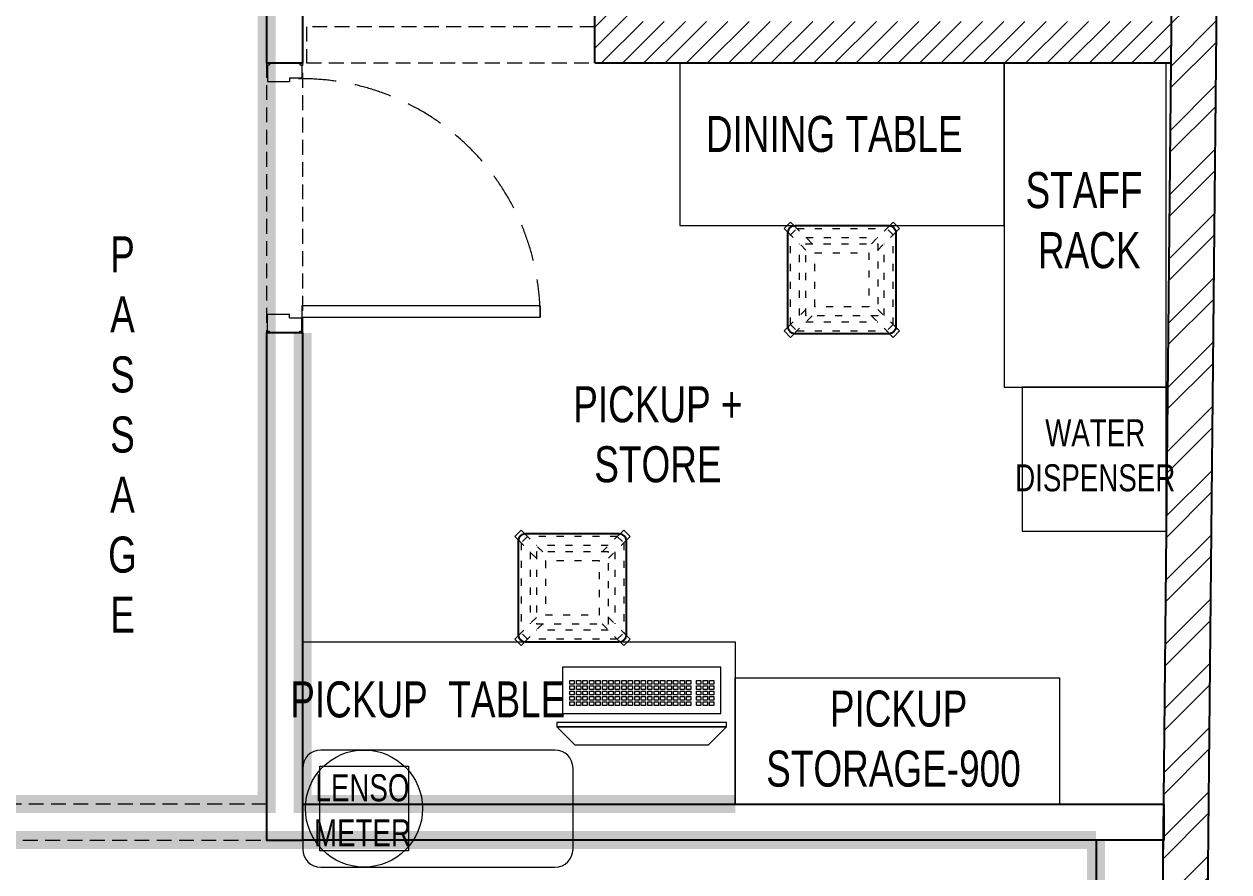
# Model space of a CAD drawing. Header units: feet. Extents: x 2835136 to 2841070, y -5729721 to -5712845.
# Drawn here: x 2837727 to 2841070, y -5717716 to -5715362 of the extents above; entities that cross this region are included whole.
import ezdxf

# ---------------------------------------------------------------- set-up
doc = ezdxf.new("R2010")
doc.units = ezdxf.units.FT
doc.header["$LTSCALE"] = 33
doc.header["$MEASUREMENT"] = 0
for name, pattern in [('a_p6_plan_L18$0$HIDDEN', [0.375, 0.25, -0.125]), ('ACAD_ISO03W100', [30, 12, -18]), ('HIDDEN2', [4.7624999999999975, 3.174999999999998, -1.587499999999999])]:
    doc.linetypes.add(name, pattern=pattern)
doc.layers.add('A-WALL', color=1, linetype='Continuous')
doc.layers.add('LAMINATE FINISH', color=80, linetype='Continuous')
for name, color, linetype, lineweight in [('Door', 2, 'Continuous', 13), ('LENS-DIM', 252, 'Continuous', 5), ('LENS-DOOR', 34, 'Continuous', 20), ('LENS-PARTITION', 21, 'Continuous', 25), ('LENS-TEXT', 31, 'Continuous', 5), ('LENS_CURTAIN', 5, 'a_p6_plan_L18$0$HIDDEN', 9), ('LK-EQPMT', 3, 'Continuous', 18), ('LK-FF&E WALL', 1, 'Continuous', 9), ('LK-FLUTTED FINISH', 20, 'Continuous', 30), ('LK-IT', 3, 'Continuous', 18), ('LK-MIRROR', 133, 'Continuous', 13), ('LK-TILES FINISH', 251, 'Continuous', 5), ('LN-ELEVATION-1', 81, 'Continuous', 25), ('LN-ELEVATION-2', 103, 'Continuous', 20), ('LN-ELEVATION-3', 125, 'Continuous', 18), ('LN-ELEVATION-5', 167, 'Continuous', 5), ('LN-HATCH', 251, 'Continuous', 0)]:
    doc.layers.add(name, color=color, linetype=linetype, lineweight=lineweight)
doc.styles.add('LK TXT', font='GILC____.TTF', dxfattribs={"height": 100})

# ---------------------------------------------------------------- blocks, each defined once
blk = doc.blocks.new('A$C143335a0')
at = {"layer": 'LN-HATCH'}
h = blk.add_hatch(dxfattribs=at)
h.set_pattern_fill('ANSI32', color=256, scale=333, angle=180)
h.set_pattern_definition([(225, (-8468480.47336075, 5282644.005836302), (88.29995930067012, -88.29995930067015), []), (225, (-8468539.340000186, 5282644.005836302), (88.29995930067012, -88.29995930067015), [])])
h.paths.add_polyline_path([(3143.969228822738, 1452.992050009779), (3268.975466294214, 1452.992050009779), (3318.324078187347, 6392.745557473041), (3193.317840717733, 6392.745557473041)])
h.paths.add_polyline_path([(3268.975466294214, 952.9920500097796), (3143.960067272186, 952.9920500097796), (3083.188310066238, -2918.531008622609), (3208.203709088266, -2918.531008622609)])
h.paths.add_polyline_path([(3208.203709088266, -3418.531008622609), (3083.169439248741, -3418.531008622609), (3212.540642850101, -8943.016422820276), (3337.574912689626, -8943.016422820276)])
h.paths.add_polyline_path([(3037.574912689626, -9443.016422820276), (3037.574912689626, -9193.016422820276), (2887.574912689626, -9193.016422820276), (2887.574912689626, -9443.016422820276)])
h.paths.add_polyline_path([(500.5749126896262, -9443.016422820276), (500.5749126896262, -9193.016422820276), (250.5749126896262, -9193.016422820276), (250.5749126877636, -9443.016422820276)])
h.paths.add_polyline_path([(-2136.425087310374, -9193.016422820276), (-2296.425087310374, -9193.016422820276), (-2296.425087310374, -9443.016422820276), (-2136.425087310374, -9443.016422820276)])
h.paths.add_polyline_path([(-2596.425087310374, -8943.016422820276), (-2471.397483309731, -8943.016422820276), (-2354.526935879141, -3382.244419299997), (-2479.554539881647, -3382.244419299997)])
h.paths.add_polyline_path([(-2479.554539881647, -2882.244419299997), (-2354.327025352046, -2882.244419299997), (-2142.360064718872, 629.3640451515093), (-2267.58757924661, 629.3640451515093)])
h.paths.add_polyline_path([(-2267.58757924661, 1129.364045151509), (-2141.785047009587, 1129.364045151509), (-1486.569865901023, 6902.300305533223), (-1612.372398138046, 6902.300305533223)])
h = blk.add_hatch(dxfattribs=at)
h.set_pattern_fill('ANSI31', color=256, scale=333, angle=180)
h.set_pattern_definition([(225, (-8468480.47336075, 5282644.005836302), (29.43331976689004, -29.43331976689005), [])])
h.paths.add_polyline_path([(1693.317840717733, 5756.95003988687), (1693.317840717733, 6548.647321358576), (1578.317840717733, 6562.178354149089), (1578.317840717733, 5756.95003988687)])
h.paths.add_polyline_path([(1693.317840717733, 4891.95003988687), (1693.317840717733, 5006.95003988687), (1578.317840717733, 5006.95003988687), (1578.317840717733, 4776.950039886869), (3177.175888335178, 4776.950039886869), (3178.324749378417, 4891.95003988687)])
at = {"layer": 'A-WALL'}
for p, q in [((3143.969228822738, 1452.992050009779), (3193.317840717733, 6392.745557473041)), ((3268.975466294214, 1452.992050009779), (3318.324078187347, 6392.745557473041)), ((1578.317840717733, 4776.950039886869), (1578.317840717733, 5006.95003988687)), ((1578.317840717733, 4776.950039886869), (3178.324749378488, 4776.950039886869))]:
    blk.add_line(p, q, dxfattribs=at)
blk = doc.blocks.new('Stool')
at = {"layer": 'LN-ELEVATION-1', "ltscale": 0.5}
blk.add_lwpolyline([(-130, 300), (130, 300, -0.4142135623730951), (150, 280), (150, 20, -0.4142135623730951), (130, 0), (-130, 0, -0.4142135623730951), (-150, 20), (-150, 280, -0.4142135623730951)], format="xyb", close=True, dxfattribs=at)
at = {"layer": 'LN-ELEVATION-3', "linetype": 'ACAD_ISO03W100', "ltscale": 0.05}
for p, q in [((-100, 232.3223304701969), (-142.3743686703965, 274.6966991415247)), ((-142.3743686708621, 274.6966991410591), (-142.3743686708621, 25.30330085894093)), ((-82.3223304701969, 250), (-124.6966991401277, 292.374368671095)), ((-124.696699141059, 292.3743686703965), (124.6966991401277, 292.374368671095)), ((82.3223304701969, 250), (124.6966991401277, 292.374368671095)), ((100, 232.3223304701969), (142.3743686703965, 274.6966991415247)), ((142.3743686708621, 274.6966991410591), (142.3743686708621, 25.30330085894093)), ((-117.3743686703965, 249.6966991408263), (-117.3743686703965, 50.30330085847527)), ((-99.69669914059341, 267.3743686703965), (99.69669913966209, 267.374368671095)), ((117.3743686703965, 249.6966991408263), (117.3743686703965, 50.30330085847527)), ((-100, 67.67766952980308), (-142.3743686703965, 25.30330085847527)), ((100, 67.67766952980308), (142.3743686703965, 25.30330085847527)), ((-82.3223304701969, 50), (-124.6966991401277, 7.625631328905001)), ((82.3223304701969, 50), (124.6966991401277, 7.625631328905001)), ((-124.696699141059, 7.625631329603493), (124.6966991401277, 7.625631328905001)), ((-99.69669914059341, 32.62563132960349), (99.69669913966209, 32.625631328905))]:
    blk.add_line(p, q, dxfattribs=at)
for points in [[(-132.2008663183078, 299.8785358476453), (-124.696699141059, 292.3743686703965), (-142.3743686708621, 274.6966991410591), (-149.8785358476452, 282.200866318075)], [(132.2008663183078, 299.8785358476453), (124.696699141059, 292.3743686703965), (142.3743686708621, 274.6966991410591), (149.8785358476452, 282.200866318075)], [(-132.2008663183078, 0.1214641523547471), (-124.696699141059, 7.625631329603493), (-142.3743686708621, 25.30330085894093), (-149.8785358476452, 17.79913368192501)], [(132.2008663183078, 0.1214641523547471), (124.696699141059, 7.625631329603493), (142.3743686708621, 25.30330085894093), (149.8785358476452, 17.79913368192501)]]:
    blk.add_lwpolyline(points, dxfattribs=at)
for points in [[(-100, 250), (100, 250), (100, 50), (-100, 50)], [(-75, 225), (75, 225), (75, 75), (-75, 75)]]:
    blk.add_lwpolyline(points, close=True, dxfattribs=at)
at = {"layer": 'LN-ELEVATION-5', "ltscale": 0.5}
for points in [[(-149.8785358476452, 282.200866318075), (-160.0520382001996, 292.3743686706293), (-142.3743686708621, 310.0520381999668), (-132.2008663183078, 299.8785358478781)], [(149.8785358476452, 282.200866318075), (160.0520382001996, 292.3743686706293), (142.3743686708621, 310.0520381999668), (132.2008663183078, 299.8785358478781)], [(-149.8785358476452, 17.79913368192501), (-160.0520382001996, 7.625631329370662), (-142.3743686708621, -10.05203819996677), (-132.2008663183078, 0.1214641521219164)], [(149.8785358476452, 17.79913368192501), (160.0520382001996, 7.625631329370662), (142.3743686708621, -10.05203819996677), (132.2008663183078, 0.1214641521219164)]]:
    blk.add_lwpolyline(points, dxfattribs=at)
blk = doc.blocks.new('CLENS 600 TYPE 6')
at = {"layer": 'LN-ELEVATION-1', "ltscale": 0.5}
blk.add_lwpolyline([(130, -225), (-130, -225, -0.4142135623730951), (-150, -205), (-150, 55, -0.4142135623730951), (-130, 75), (130, 75, -0.4142135623730951), (150, 55), (150, -205, -0.4142135623730951)], format="xyb", close=True, dxfattribs=at)
at = {"layer": 'LN-ELEVATION-3', "linetype": 'ACAD_ISO03W100', "ltscale": 0.05}
for p, q in [((-82.3223304701969, 25), (-124.6966991401277, 67.374368671095)), ((124.696699141059, 67.3743686703965), (-124.6966991401277, 67.374368671095)), ((82.3223304701969, 25), (124.6966991401277, 67.374368671095)), ((-100, 7.322330470196902), (-142.3743686703965, 49.69669914152472)), ((-142.3743686708621, -199.6966991410591), (-142.3743686708621, 49.69669914105907)), ((99.69669914059341, 42.3743686703965), (-99.69669913966207, 42.374368671095)), ((100, 7.322330470196902), (142.3743686703965, 49.69669914152472)), ((142.3743686708621, -199.6966991410591), (142.3743686708621, 49.69669914105907)), ((-117.3743686703965, -174.6966991408262), (-117.3743686703965, 24.69669914152473)), ((117.3743686703965, -174.6966991408262), (117.3743686703965, 24.69669914152473)), ((-100, -157.3223304701969), (-142.3743686703965, -199.6966991415247)), ((100, -157.3223304701969), (142.3743686703965, -199.6966991415247)), ((-82.3223304701969, -175), (-124.6966991401277, -217.374368671095)), ((99.69669914059341, -192.3743686703965), (-99.69669913966207, -192.374368671095)), ((82.3223304701969, -175), (124.6966991401277, -217.374368671095)), ((124.696699141059, -217.3743686703965), (-124.6966991401277, -217.374368671095))]:
    blk.add_line(p, q, dxfattribs=at)
for points in [[(-132.2008663183078, 74.87853584764525), (-124.696699141059, 67.3743686703965), (-142.3743686708621, 49.69669914105907), (-149.8785358476452, 57.20086631807498)], [(132.2008663183078, 74.87853584764525), (124.696699141059, 67.3743686703965), (142.3743686708621, 49.69669914105907), (149.8785358476452, 57.20086631807498)], [(-132.2008663183078, -224.8785358476453), (-124.696699141059, -217.3743686703965), (-142.3743686708621, -199.6966991410591), (-149.8785358476452, -207.200866318075)], [(132.2008663183078, -224.8785358476453), (124.696699141059, -217.3743686703965), (142.3743686708621, -199.6966991410591), (149.8785358476452, -207.200866318075)]]:
    blk.add_lwpolyline(points, dxfattribs=at)
for points in [[(100, -175), (-100, -175), (-100, 25), (100, 25)], [(75, -150), (-75, -150), (-75, 0), (75, 0)]]:
    blk.add_lwpolyline(points, close=True, dxfattribs=at)
at = {"layer": 'LN-ELEVATION-5', "ltscale": 0.5}
for points in [[(-149.8785358476452, 57.20086631807498), (-160.0520382001995, 67.37436867062934), (-142.3743686708621, 85.05203819996677), (-132.2008663183078, 74.87853584787806)], [(149.8785358476452, 57.20086631807498), (160.0520382001995, 67.37436867062934), (142.3743686708621, 85.05203819996677), (132.2008663183078, 74.87853584787806)], [(-149.8785358476452, -207.200866318075), (-160.0520382001995, -217.3743686706294), (-142.3743686708621, -235.0520381999668), (-132.2008663183078, -224.8785358478781)], [(149.8785358476452, -207.200866318075), (160.0520382001995, -217.3743686706294), (142.3743686708621, -235.0520381999668), (132.2008663183078, -224.8785358478781)]]:
    blk.add_lwpolyline(points, dxfattribs=at)
blk = doc.blocks.new('*U23')
at = {"layer": 'LK-EQPMT', "ltscale": 12}
blk.add_lwpolyline([(5.986879315214991, 4.914598100478997), (-5.986879315214991, 4.914598100478997), (-5.986879315214991, -4.914598100478997), (5.986879315214991, -4.914598100478997)], close=True, dxfattribs=at)
blk = doc.blocks.new('*U24')
at = {"color": 0, "linetype": 'ByBlock', "lineweight": -2}
for p in [(0, 0), (17.96063794564497, 0), (35.92127589128995, 0), (53.88191383693492, 0), (71.8425517825799, 0), (89.80318972822487, 0), (107.7638276738698, 0), (125.7244656195148, 0), (143.6851035651598, 0), (161.6457415108048, 0), (179.6063794564497, 0), (197.5670174020947, 0), (215.5276553477397, 0), (233.4882932933847, 0), (251.4489312390296, 0), (269.4095691846746, 0), (287.3702071303196, 0), (305.3308450759646, 0), (323.2914830216096, 0), (-9e-16, -14.74379430143699), (-1.8e-15, -29.48758860287398), (17.96063794564497, -14.74379430143699), (17.96063794564497, -29.48758860287398), (35.92127589128995, -14.74379430143699), (35.92127589128995, -29.48758860287398), (53.88191383693492, -14.74379430143699), (53.88191383693492, -29.48758860287398), (71.8425517825799, -14.74379430143699), (71.8425517825799, -29.48758860287398), (89.80318972822487, -14.74379430143699), (89.80318972822487, -29.48758860287398), (107.7638276738698, -14.74379430143699), (107.7638276738698, -29.48758860287398), (125.7244656195148, -14.74379430143699), (125.7244656195148, -29.48758860287398), (143.6851035651598, -14.74379430143699), (143.6851035651598, -29.48758860287398), (161.6457415108048, -14.74379430143699), (161.6457415108048, -29.48758860287398), (179.6063794564497, -14.74379430143699), (179.6063794564497, -29.48758860287398), (197.5670174020947, -14.74379430143699), (197.5670174020947, -29.48758860287398), (215.5276553477397, -14.74379430143699), (215.5276553477397, -29.48758860287398), (233.4882932933847, -14.74379430143699), (233.4882932933847, -29.48758860287398), (251.4489312390296, -14.74379430143699), (251.4489312390296, -29.48758860287398), (269.4095691846746, -14.74379430143699), (269.4095691846746, -29.48758860287398), (287.3702071303196, -14.74379430143699), (287.3702071303196, -29.48758860287398), (305.3308450759646, -14.74379430143699), (305.3308450759646, -29.48758860287398), (323.2914830216096, -14.74379430143699), (323.2914830216096, -29.48758860287398), (-2.7e-15, -44.23138290431096), (-3.6e-15, -58.97517720574795), (17.96063794564497, -44.23138290431096), (17.96063794564497, -58.97517720574795), (35.92127589128995, -44.23138290431096), (35.92127589128994, -58.97517720574795), (53.88191383693492, -44.23138290431096), (53.88191383693492, -58.97517720574795), (71.8425517825799, -44.23138290431096), (71.8425517825799, -58.97517720574795), (89.80318972822487, -44.23138290431096), (89.80318972822487, -58.97517720574795), (107.7638276738698, -44.23138290431096), (107.7638276738698, -58.97517720574795), (125.7244656195148, -44.23138290431096), (125.7244656195148, -58.97517720574795), (143.6851035651598, -44.23138290431096), (143.6851035651598, -58.97517720574795), (161.6457415108048, -44.23138290431096), (161.6457415108048, -58.97517720574795), (179.6063794564497, -44.23138290431096), (179.6063794564497, -58.97517720574795), (197.5670174020947, -44.23138290431096), (197.5670174020947, -58.97517720574795), (215.5276553477397, -44.23138290431096), (215.5276553477397, -58.97517720574795), (233.4882932933847, -44.23138290431096), (233.4882932933847, -58.97517720574795), (251.4489312390296, -44.23138290431096), (251.4489312390296, -58.97517720574795), (269.4095691846746, -44.23138290431096), (269.4095691846746, -58.97517720574795), (287.3702071303196, -44.23138290431096), (287.3702071303196, -58.97517720574795), (305.3308450759646, -44.23138290431096), (305.3308450759646, -58.97517720574795), (323.2914830216096, -44.23138290431096), (323.2914830216096, -58.97517720574795)]:
    blk.add_blockref('*U23', p, dxfattribs=at)
blk = doc.blocks.new('*U21')
at = {"layer": 'LK-EQPMT', "ltscale": 12}
blk.add_lwpolyline([(5.986879315214991, 4.914598100478997), (-5.986879315214991, 4.914598100478997), (-5.986879315214991, -4.914598100478997), (5.986879315214991, -4.914598100478997)], close=True, dxfattribs=at)
blk = doc.blocks.new('*U22')
at = {"color": 0, "linetype": 'ByBlock', "lineweight": -2}
for p in [(0, 0), (17.96063794564497, 0), (35.92127589128995, 0), (-9e-16, -14.74379430143699), (-1.8e-15, -29.48758860287398), (17.96063794564497, -14.74379430143699), (17.96063794564497, -29.48758860287398), (35.92127589128995, -14.74379430143699), (35.92127589128995, -29.48758860287398), (-2.7e-15, -44.23138290431096), (-3.6e-15, -58.97517720574795), (17.96063794564497, -44.23138290431096), (17.96063794564497, -58.97517720574795), (35.92127589128995, -44.23138290431096), (35.92127589128994, -58.97517720574795)]:
    blk.add_blockref('*U21', p, dxfattribs=at)
blk = doc.blocks.new('*U16')
at = {"ltscale": 12}
blk.add_lwpolyline([(8.040144996717572, 2.91038e-11), (8.040144996717572, 129.0940371821052), (448.0401449967176, 129.0940371821052), (448.0401449967176, 2.91038e-11)], close=True, dxfattribs=at)
for name, p in [('*U24', (35.16895717114949, 101.6202952143818)), ('*U22', (386.6121428576974, 101.6202952143818))]:
    blk.add_blockref(name, p)
blk = doc.blocks.new('Pickup table PC')
at = {"layer": 'LN-ELEVATION-2', "ltscale": 0.5}
for points in [[(470, 50), (0, 50), (0, 62), (470, 62)], [(420, 0), (50, 0), (0, 50), (470, 50)]]:
    blk.add_lwpolyline(points, close=True, dxfattribs=at)
blk = doc.blocks.new('*U46')
at = {"layer": 'LENS-DOOR'}
for p, q in [((548121.7424194189, 1779235.250802667), (548121.7424194121, 1778573.792470707)), ((548121.7424194189, 1779235.250802667), (548152.9924194244, 1779235.250802653)), ((548152.9924193986, 1778573.792470693), (548152.9924194244, 1779235.250802653)), ((547447.2632527449, 1778568.584137414), (547452.4715860604, 1778568.584137391)), ((547447.2632527215, 1778484.134138707), (547447.2632527449, 1778568.584137414)), ((547452.4715860653, 1778573.792470743), (547488.9299194093, 1778573.792470734)), ((547452.4715860604, 1778568.584137391), (547452.4715860653, 1778573.792470743)), ((547488.9299193954, 1778539.938304132), (547488.9299194093, 1778573.792470734)), ((548121.7424194121, 1778573.792470707), (548152.9924193986, 1778573.792470693)), ((548192.054919424, 1778573.792470725), (548155.5965860707, 1778573.792470693)), ((548155.5965860611, 1778539.938304095), (548155.5965860707, 1778573.792470693)), ((548192.0549194146, 1778568.584137372), (548192.054919424, 1778573.792470725)), ((548197.2632527373, 1778568.584137372), (548192.0549194146, 1778568.584137372)), ((548197.2632527256, 1778484.134138697), (548197.2632527373, 1778568.584137372)), ((547488.9299193954, 1778539.938304132), (547499.3465860662, 1778539.938304113)), ((547499.3465860639, 1778478.925805386), (547499.3465860662, 1778539.938304113)), ((548145.179919409, 1778478.925805326), (548145.179919395, 1778539.938304067)), ((548155.5965860611, 1778539.938304095), (548145.179919395, 1778539.938304067)), ((547447.2632527215, 1778484.134138707), (547452.4715860627, 1778484.134138707)), ((547452.4715860627, 1778478.925805396), (547452.4715860627, 1778484.134138707)), ((547452.4715860627, 1778478.925805396), (547499.3465860639, 1778478.925805386)), ((548192.0549194006, 1778478.925805345), (548145.179919409, 1778478.925805326)), ((548192.0549194006, 1778478.925805345), (548192.0549194006, 1778484.134138698)), ((548197.2632527256, 1778484.134138697), (548192.0549194006, 1778484.134138698))]:
    blk.add_line(p, q, dxfattribs=at)
at = {"layer": 'LENS-DOOR', "color": 7, "linetype": 'HIDDEN2'}
blk.add_ellipse((548152.9924193986, 1778573.792470693), major_axis=(-661.4583333306382, 0.003443102111827), ratio=0.9999999979146821, start_param=-1.570791121506941, end_param=0.0512086788949202, dxfattribs=at)

msp = doc.modelspace()

# ---------------------------------------------------------------- linework, layer by layer
at = {"layer": 'LAMINATE FINISH', "color": 85, "linetype": 'ACAD_ISO03W100', "ltscale": 0.05, "const_width": 50}
msp.add_lwpolyline([(2838400.106313788, -5716219.915602941), (2838400.106313788, -5715469.915602942)], dxfattribs=at)
at = {"layer": 'LENS-PARTITION'}
for points in [[(2838500.106313789, -5713589.316966809), (2838400.10631379, -5713577.55085134), (2838400.106313813, -5715469.915602945), (2838500.106313814, -5715469.915602945)], [(2838500.106313788, -5716219.915602941), (2838400.106313788, -5716219.915602941), (2838400.10631379, -5717627.550851339), (2838500.106313789, -5717627.550851339)], [(2838500.106313789, -5717527.55085134), (2840889.788040707, -5717527.55085134), (2840889.788040707, -5717627.550851339), (2838500.106313789, -5717627.550851339)], [(2840701.314559134, -5718793.873592814), (2840887.95999785, -5718793.873592814), (2840887.95999785, -5717627.550851339), (2840701.314559134, -5717627.550851339)]]:
    msp.add_lwpolyline(points, close=True, dxfattribs=at)
at = {"layer": 'LENS_CURTAIN', "ltscale": 5}
for points in [[(2839310.656933557, -5715369.915602938), (2838510.656933557, -5715369.915602938), (2838510.656933557, -5715469.915602938), (2839310.656933557, -5715469.915602938)], [(2838500.106313788, -5716219.915602941), (2838500.106313788, -5715469.915602942), (2838400.106313788, -5715469.915602942), (2838400.106313788, -5716219.915602941)], [(2838400.10631379, -5717527.55085134), (2837600.106313789, -5717527.55085134), (2837600.106313789, -5717627.550851339), (2838400.10631379, -5717627.550851339)], [(2839250.106313786, -5717527.550851344), (2838500.106313786, -5717527.550851344), (2838500.106313786, -5717627.550851346), (2839250.106313786, -5717627.550851346)]]:
    msp.add_lwpolyline(points, close=True, dxfattribs=at)
at = {"layer": 'LK-EQPMT'}
msp.add_lwpolyline([(2838547.209958656, -5717657.550856515), (2838547.209958656, -5717422.550856515), (2838793.209958656, -5717422.550856515), (2838793.209958656, -5717657.550856515)], close=True, dxfattribs=at)
at = {"layer": 'LK-FF&E WALL'}
for points in [[(2840446.029812042, -5715471.984697412), (2839546.029812042, -5715471.984697412), (2839546.029812042, -5715921.984697413), (2840446.029812042, -5715921.984697413)], [(2840896.029812041, -5716369.915602937), (2840896.029812041, -5715469.915602938), (2840446.029812042, -5715469.915602938), (2840446.029812042, -5716369.915602937)], [(2840496.029812042, -5716769.915602937), (2840896.029812041, -5716769.915602937), (2840896.029812041, -5716369.915602937), (2840496.029812042, -5716369.915602937)], [(2839700.106309651, -5717527.550851344), (2838500.106313786, -5717527.550851344), (2838500.106313786, -5717077.550851345), (2839700.106309651, -5717077.550851345)], [(2839700.106309651, -5717527.550851344), (2839700.106309651, -5717177.550851345), (2840600.106309651, -5717177.550851345), (2840600.106309651, -5717527.550851344)]]:
    msp.add_lwpolyline(points, close=True, dxfattribs=at)
msp.add_lwpolyline([(2839250.106313786, -5717652.550852005), (2839250.106313786, -5717427.550861027, 0.4142135623730951), (2839200.106313786, -5717377.550861027), (2838550.106313785, -5717377.550861027, 0.4142135623730951), (2838500.106313786, -5717427.550861027), (2838500.106313786, -5717652.550852005, 0.4142135623730951), (2838550.106313785, -5717702.550852004), (2839200.106313786, -5717702.550852004, 0.4142135623730951)], format="xyb", close=True, dxfattribs=at)
msp.add_circle((2838670.209958656, -5717540.050856515), 162.4999954886734, dxfattribs=at)
at = {"layer": 'LK-FLUTTED FINISH', "linetype": 'ACAD_ISO03W100', "ltscale": 0.05, "const_width": 50}
msp.add_lwpolyline([(2840701.314559134, -5717627.550851339), (2835790.988891215, -5717627.550851339)], dxfattribs=at)
at = {"layer": 'LK-MIRROR', "linetype": 'ACAD_ISO03W100', "ltscale": 0.05, "const_width": 50}
msp.add_lwpolyline([(2840701.314559134, -5717627.550851339), (2840701.314559134, -5719565.396651447)], dxfattribs=at)
at = {"layer": 'LK-TILES FINISH', "color": 212, "linetype": 'ACAD_ISO03W100', "ltscale": 0.05, "const_width": 50}
for points in [[(2838400.106313788, -5715469.915602942), (2838400.106313809, -5715127.55085134), (2837600.106313789, -5715127.55085134), (2837600.106313789, -5717527.55085134), (2838400.10631379, -5717527.55085134), (2838400.106313788, -5716219.915602941)], [(2839700.106309651, -5717527.55085134), (2838500.106313786, -5717527.55085134), (2838500.106313973, -5716219.915602949)]]:
    msp.add_lwpolyline(points, dxfattribs=at)

# ---------------------------------------------------------------- block references
at = {"layer": 'Door', "rotation": 270}
msp.add_blockref('*U46', (1059923.747175753, -5168022.65235021), dxfattribs=at)
at = {"layer": 'LENS-DIM', "color": 7}
msp.add_blockref('A$C143335a0', (2837732.33909284, -5720246.865642824), dxfattribs=at)
at = {"layer": 'LK-FF&E WALL', "rotation": 90}
msp.add_blockref('Stool', (2840146.029812042, -5716071.984697413), dxfattribs=at)
at = {"layer": 'LK-FF&E WALL', "xscale": -1, "rotation": 180}
msp.add_blockref('CLENS 600 TYPE 6', (2839248.332176941, -5717002.550851345), dxfattribs=at)
at = {"layer": 'LK-IT', "ltscale": 0.5, "xscale": -1, "rotation": 180}
msp.add_blockref('*U16', (2839212.524391396, -5717147.212168568), dxfattribs=at)
at = {"layer": 'LK-IT', "xscale": -1}
msp.add_blockref('Pickup table PC', (2839675.564536395, -5717363.427256332), dxfattribs=at)

# ---------------------------------------------------------------- texts
at = {"layer": 'LENS-TEXT', "color": 0, "linetype": 'Continuous', "ltscale": 3, "attachment_point": 5, "style": 'LK TXT'}
for s, width, gutter_width, insert, char_height in [('DINING TABLE', 1099.486866972408, 0.9999999999999992, (2839974.792915981, -5715668.196131725), 100), ('STAFF\\P RACK', 783.9636358173434, 0.9999999999999992, (2840668.01996528, -5715907.347484603), 100), ('P\\PA\\PS\\PS\\PA\\PG\\P\\pt700;E', 56.37790697674418, 0.9999999999999992, (2838000.106313789, -5716501.704137771), 100), ('PICKUP + STORE', 783.9636358173434, 0.9999999999999992, (2839485.668925224, -5716501.704137771), 100), ('WATER \\PDISPENSER', 264.1621858484572, 0.7499999999999996, (2840699.036503851, -5716559.840988667), 75), ('PICKUP  TABLE  ', 783.9636358173434, 0.9999999999999992, (2838847.16892522, -5717237.704137776), 100), (' PICKUP STORAGE-900', 785.0645615002132, 0.9999999999999992, (2840139.188510505, -5717346.596338767), 100), ('LENSO\\PMETER', 353.0555573365615, 0.5, (2838665.909871547, -5717544.868358096), 75)]:
    msp.add_mtext_dynamic_manual_height_columns(s, width=width, gutter_width=gutter_width, heights=[0], dxfattribs=dict(at, insert=insert, char_height=char_height))

doc.saveas('drawing.dxf')
